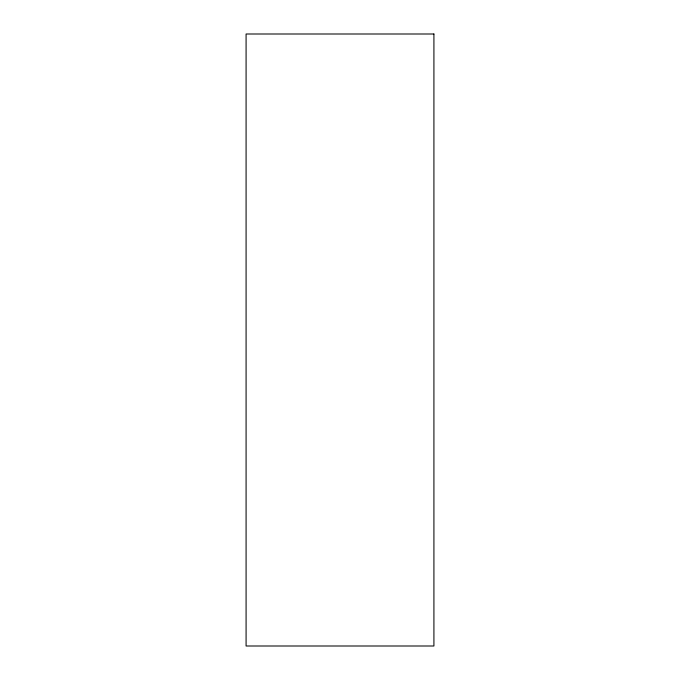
<?xml version="1.0" encoding="UTF-8"?>
<svg xmlns="http://www.w3.org/2000/svg" width="680" height="680" viewBox="0 0 680 680"><rect width="100%" height="100%" fill="white"/><g stroke="black" fill="none" stroke-linecap="round" stroke-linejoin="round"><path stroke-width="1.02" d="M433.916 34L246.083 34L246.083 646L433.916 646L433.916 34"/></g></svg>
